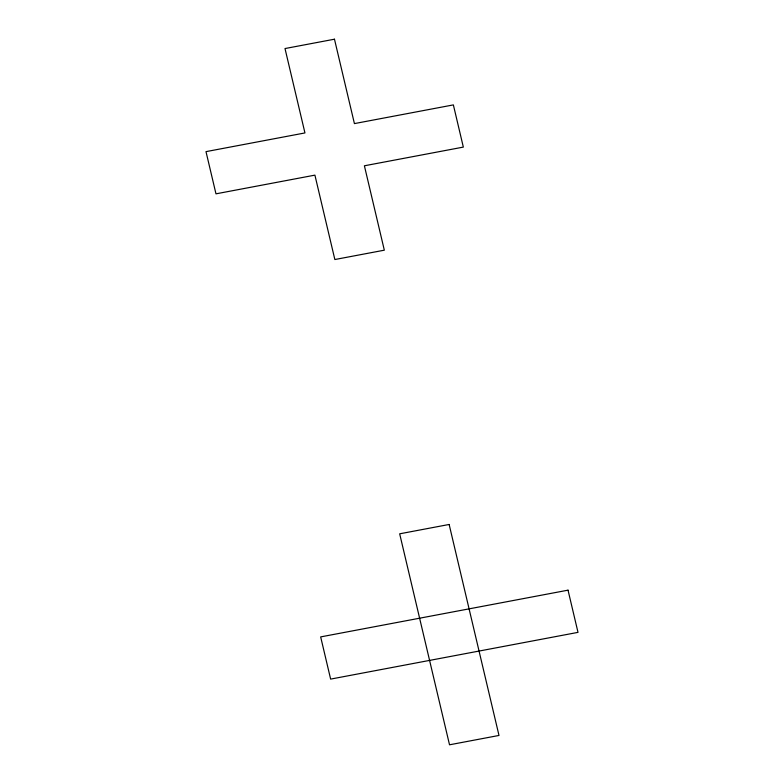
<?xml version="1.0" encoding="UTF-8"?>
<svg xmlns="http://www.w3.org/2000/svg" width="784" height="784" viewBox="0 0 784 784"><rect width="100%" height="100%" fill="white"/><g stroke="black" fill="none" stroke-linecap="round" stroke-linejoin="round"><path stroke-width="1.18" d="M334.474 39.2L285.004 48.549L304.947 132.937L205.996 151.635L215.972 193.834L314.913 175.136L334.856 259.533L384.327 250.184L364.393 165.787L463.334 147.098L453.368 104.899L354.417 123.598L334.474 39.2M449.144 524.467L399.673 533.816L449.526 744.8L498.996 735.451L449.144 524.467M568.028 590.166L320.666 636.902L330.632 679.101L578.004 632.365L568.028 590.166"/></g></svg>
